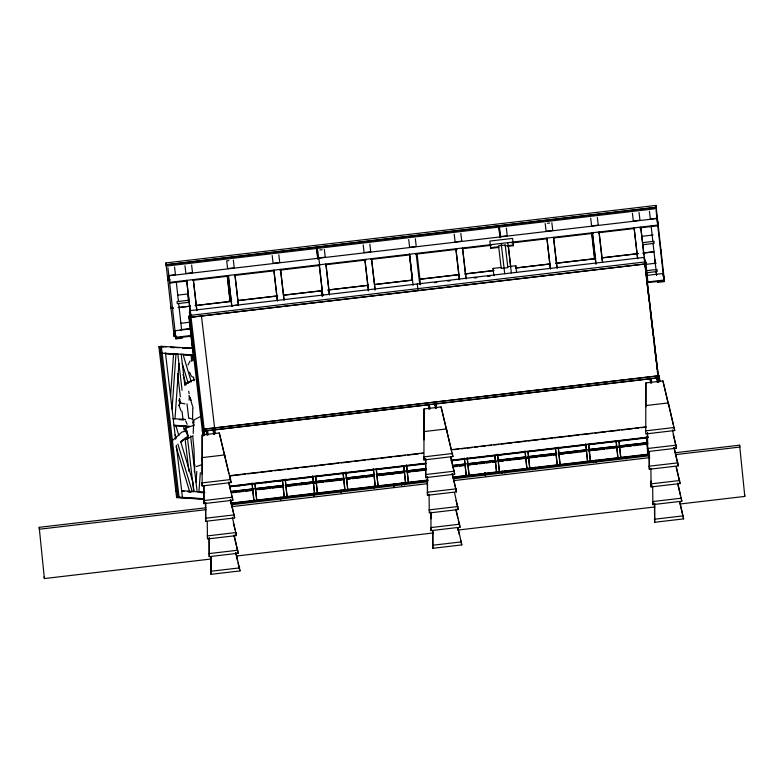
<?xml version="1.0" encoding="UTF-8"?>
<svg xmlns="http://www.w3.org/2000/svg" width="784" height="784" viewBox="0 0 784 784"><rect width="100%" height="100%" fill="white"/><g stroke="black" fill="none" stroke-linecap="round" stroke-linejoin="round"><path stroke-width="1.18" d="M202.115 485.953L202.213 434.953L219.275 432.954L231.104 482.552L202.115 485.953L202.125 483.601M202.164 474.153L202.213 434.953M228.83 481.984L232.877 500.231L203.889 503.632L203.977 485.933M230.604 499.653L234.661 517.901L205.673 521.301L205.761 502.426M234.161 534.992L238.218 553.239L209.22 556.64L209.308 537.765M235.935 552.671L239.992 570.919L211.004 574.319L211.082 556.62M423.938 459.943L424.026 408.934L441.088 406.935L452.927 456.543L423.938 459.943L423.948 457.582M424.026 439.883L424.026 408.934M450.937 457.131L454.7 474.212L425.712 477.613L425.8 458.738M452.427 473.634L456.474 491.882L427.486 495.282L427.574 477.583M455.984 508.983L460.032 527.23L431.043 530.631L431.053 528.269M431.102 518.832L431.122 512.932M458.042 527.818L461.815 544.9L432.827 548.3L432.905 530.601M672.466 429.946L676.523 448.193L647.535 451.594L647.623 432.719M674.25 447.615L678.297 465.863L649.309 469.263L649.387 451.564M676.308 466.46L680.081 483.542L651.083 486.942L651.112 481.043M677.797 482.964L681.855 501.211L652.866 504.612L652.876 502.25M679.865 501.809L683.628 518.881L654.64 522.281L654.728 503.406M645.879 406.798L645.849 382.925L662.911 380.916L674.74 430.524L645.751 433.924L645.849 382.925M203.889 503.632L203.693 486.129M205.673 521.301L205.477 502.603M232.387 517.322L236.435 535.57L207.446 538.971L207.25 521.478M209.22 556.64L209.034 537.942M211.004 574.319L210.798 556.816M425.712 477.613L425.526 458.914M427.486 495.282L427.3 476.584M454.495 492.479L458.258 509.551L429.269 512.952L429.073 494.253M431.043 530.631L430.857 511.923M432.827 548.3L432.621 530.807M647.535 451.594L647.339 432.895M649.309 469.263L649.113 451.77M651.083 486.942L650.896 468.234M652.866 504.612L652.67 485.913M654.64 522.281L654.454 503.583M192.746 408.64L192.57 419.94L193.579 420.165L201.096 416.167M189.444 396.243L189.071 400.173M170.559 396.273L173.558 354.221L175.998 353.78L172.068 409.052M178.928 363.472L174.989 418.764L173.186 418.636M194.344 471.811L194.863 464.598M196.029 482.189L196.794 471.37M200.322 472.664L198.95 491.901L197.147 491.764L190.59 435.963M184.995 403.897L181.339 403.152L179.115 400.967L179.477 398.37M193.227 433.425L193.736 420.351M180.065 400.742L179.183 405.838L181.045 411.002M187.993 365.03L190.179 360.895M179.115 400.967L180.016 399.409M172 441.029L181.966 431.994L186.357 431.102M180.81 442.137L185.553 437.874L180.957 441.598L183.436 439.971M184.867 384.395L190.414 381.602L186.122 383.082M193.197 435.757L185.788 439.412L187.837 435.189L187.229 431.063L184.75 428.574L194.373 425.075M188.728 381.739L194.657 379.554M196.255 466.588L201.909 464.706M204.359 499.33L176.616 497.585L158.897 346.753L161.337 346.312L192.707 348.282L182.799 347.959M162.268 346.959L163.493 346.744M160.896 353.133L193.481 354.887L191.041 355.328L191.747 361.385M185.494 419.411L183.044 419.842L182.055 411.355M175.841 490.99L177.057 490.764M180.643 441.519L192.844 481.935L193.971 491.519L189.728 491.862L176.126 446.802M176.616 497.585L179.056 497.154L204.154 498.732M181.212 497.585L182.437 497.36L176.312 445.243M176.606 336.307L174.185 336.591L165.924 262.914L655.963 205.437L656.345 208.622L499.026 227.076L498.879 225.782L656.188 207.329L166.139 264.718M166.149 264.806L316.393 247.176L317.726 259.024M316.785 248.45L498.791 227.105L498.644 225.802L316.638 247.156L317.971 259.004M316.55 248.479L166.296 266.099L165.924 262.914M228.908 260.621L226.694 260.886L227.595 268.608L234.24 267.834L233.328 260.102M319.911 249.949L322.126 249.694M547.418 223.264L549.633 223.009M182.554 338.11L175.92 338.894L168.825 275.507L175.459 274.723L174.558 267.001M167.874 280.172L170.295 279.888L167.884 280.241L167.717 278.869M639.597 227.909L657.845 225.772L657.002 218.52L168.864 275.801L169.697 283.053L186.641 281.074M192.688 280.358L228.977 276.105M235.033 275.4L273.743 270.852M279.79 270.147L319.715 265.462M365.932 260.004L325.791 264.718L325.801 264.012L329.427 295M370.793 259.435L409.718 254.869M415.794 254.163L457.15 249.312M462.021 248.734L491.205 245.314M511.883 242.893L547.163 238.748M553.239 238.042L593.38 233.328M598.241 232.76L634.736 228.477M505.308 245.951L513.373 245L513.442 245.696L507.679 246.372M490.686 248.371L498.742 247.421L498.673 246.725L490.617 247.675L490.686 248.371L489.843 241.07L512.589 238.405L513.442 245.696M641.724 236.356L653.101 235.014M177.429 295.166L187.67 293.971L188.64 302.33L177.262 303.663L177.037 301.615L188.405 300.282L188.64 302.33M493.126 269.108L493.058 268.412L501.113 267.471M507.748 266.687L515.803 265.747L516.578 272.342M229.046 300.341L231.466 300.056M171.03 308.377L173.44 308.102M178.252 307.534L190.296 306.123M195.118 305.554L230.035 301.458L227.154 275.664M237.552 300.576L277.595 295.882M322.489 290.619L283.661 295.166L321.283 290.835L321.812 295.519M328.565 289.904L368.598 285.209M374.664 284.494L412.286 280.084L409.395 254.29M419.803 279.202L458.63 274.645M465.912 273.792L493.812 270.519M515.656 267.961L549.633 263.973M555.699 263.267L594.527 258.71L591.636 232.917M601.994 257.838L638.166 253.595M642.988 253.026L653.836 251.752M173.46 308.171L171.039 308.455L170.873 307.083M178.311 307.602L190.424 306.181M195.275 305.613L231.623 301.35M237.679 300.635L277.663 295.95M327.594 290.09L367.637 285.396M374.909 284.543L412.531 280.133M419.812 279.28L458.64 274.723M464.706 274.008L493.822 270.598M515.872 268.01L549.751 264.032M555.797 263.326L595.732 258.642M601.789 257.936L638.088 253.673M642.929 253.105L653.817 251.831M434.346 282.691L436.776 282.407M447.703 281.123L450.134 280.839M474.418 277.997L476.839 277.712M487.766 276.429L490.196 276.144M189.855 315.442L644.624 262.003L658.746 382.249M644.879 262.13L645.82 262.013L646.045 263.904L190.081 317.334L644.85 263.992M191.913 335.601L190.963 335.719L188.964 316.109L189.914 316.001M189.179 317.99L190.13 317.883M646.016 264.355L656.247 263.159M180.575 323.312L190.561 322.126M189.63 322.44L190.581 322.322M646.751 270.666L656.992 269.471L657.227 271.519L645.849 272.852M180.183 329.75L190.424 328.555M190.737 328.898L175.008 330.74L175.92 338.894M646.369 275.458L663.205 273.479L664.038 280.731L646.976 282.73M191.933 333.876L190.992 333.984L192.1 344.725M191.894 335.405L175.783 337.296L175.851 337.992L191.639 336.14M191.208 335.875L192.158 335.758M657.433 282.416L664.068 281.642L656.61 215.326M191.874 342.843L192.825 342.735M192.56 347.508L193.511 347.4M657.021 376.036L203.223 429.26L658.227 375.791L659.197 375.85L659.765 381.249M659.413 377.741L203.448 431.151L658.452 377.682L658.825 381.357M207.985 435.159L207.564 431.484L206.613 431.592L207.045 435.267M214.63 434.375L214.199 430.71L213.248 430.818L213.679 434.493M429.808 409.14L429.377 405.465L428.436 405.583L428.858 409.248M658.266 382.347L657.835 378.672L656.884 378.78L657.315 382.455M429.456 406.259L428.505 406.279L429.456 406.259L429.74 408.64M202.762 434.189L203.713 434.081M645.634 405.583L668.389 402.917L673.358 424.791M229.585 475.692L423.429 452.956M451.359 449.683L646.016 426.849M229.614 475.996L245.363 474.144M247.783 473.859L258.691 472.585M261.111 472.301L272.019 471.017M274.439 470.733L285.347 469.459M287.767 469.175L298.675 467.891M301.095 467.607L311.993 466.333M314.423 466.049L325.321 464.765M327.751 464.481L338.649 463.207M341.079 462.923L351.977 461.639M354.397 461.355L365.305 460.081M367.725 459.796L378.633 458.513M381.053 458.228L391.961 456.954M394.381 456.67L405.504 455.357M407.709 455.102L418.617 453.828M421.037 453.544L423.458 453.26M453.818 449.693L458.689 449.124M461.119 448.84L465.226 448.36M467.205 448.125L472.066 447.556M474.506 447.272L478.152 446.841M480.582 446.557L485.453 445.988M487.883 445.694L491.539 445.273M493.969 444.989L498.83 444.41M501.27 444.126L512.217 442.842M514.647 442.558L525.897 441.245M528.034 440.99L538.98 439.706M541.421 439.422L552.367 438.138M554.337 437.903L565.744 436.57M568.184 436.276L579.131 434.993M581.561 434.708L592.518 433.425M594.948 433.14L605.895 431.857M608.335 431.572L619.282 430.289M621.712 430.004L632.659 428.721M635.099 428.436L638.744 428.005M641.175 427.721L646.045 427.153M201.811 482.924L230.8 479.524M423.634 456.905L452.623 453.505M645.448 430.886L674.436 427.486M229.585 486.207L425.859 463.187M451.359 460.198L648.446 437.08M229.614 486.501L425.888 463.481M451.388 460.492L648.476 437.374M229.722 486.815L282.034 480.68M284.465 480.396L313.669 476.976M316.099 476.692L373.282 469.979M375.712 469.694L403.701 466.411M406.132 466.127L425.594 463.844M451.143 460.845L464.53 459.277M466.96 458.993L494.949 455.71M497.379 455.426L525.358 452.143M527.789 451.858L555.778 448.575M558.208 448.291L586.187 445.008M616.606 441.441L588.627 444.724L589.058 449.389M619.037 441.157L647.025 437.874M238.248 485.923L240.678 485.629M265.012 482.777L267.442 482.493M278.398 481.209L280.829 480.925M479.142 457.67L481.572 457.376M231.486 491.421L283.769 485.286M286.199 485.002L343.353 478.299M345.783 478.015L373.752 474.732M376.183 474.447L426.045 468.597M452.789 465.461L464.951 464.03M467.382 463.756L495.351 460.463M497.781 460.188L525.75 456.905M528.181 456.621L556.15 453.338M558.58 453.054L586.55 449.771M588.98 449.487L616.949 446.204M619.38 445.929L647.349 442.637M230.702 491.588L252.928 488.971M254.996 488.736L283.191 485.423M285.366 485.169L344.049 478.289M346.116 478.044L374.389 474.732M376.487 474.487L404.956 471.145M406.857 470.919L426.3 468.646M452.28 465.598L496.252 460.433M498.624 460.159L525.417 457.013M527.75 456.739L555.787 453.456M558.081 453.181L616.528 446.331M618.762 446.067L647.731 442.666M231.3 492.548L253.144 489.99M255.055 483.522L256.721 500.084L255.496 489.716L283.465 486.433M285.895 486.149L344.127 479.318M346.557 479.034L374.458 475.761M376.879 475.476L404.789 472.203M426.623 469.645L407.21 471.919L406.455 464.824M453.328 466.509L465.48 465.088M467.911 464.804L495.86 461.521M498.291 461.237L556.611 454.397M559.041 454.112L586.981 450.829M589.411 450.545L647.731 443.705M232.074 492.793L236.935 492.225M238.61 491.999L243.461 491.431M245.441 491.225L253.173 490.284M258.798 489.657L270.157 488.295M272.166 488.089L283.494 486.727M285.533 486.521L296.842 485.169M298.89 484.963L310.239 483.63M312.61 483.316L323.586 482.062M325.625 481.827L336.934 480.494M338.982 480.259L344.215 479.641M346.273 479.396L350.281 478.936M352.349 478.691L363.629 477.368M365.716 477.123L374.487 476.055M379.074 475.555L404.593 472.566M407.014 472.272L410.885 471.792M412.394 471.645L424.222 470.224M452.682 466.921L457.542 466.353M459.434 466.098L464.295 465.529M467.254 465.216L470.9 464.785M472.801 464.53L477.662 463.961M479.406 463.785L484.267 463.217L484.061 461.864M486.168 462.962L490.343 462.501M492.715 462.227L496.419 461.796M499.535 461.394L503.7 460.933M506.062 460.659L510.992 460.081M512.903 459.826L524.359 458.513M527.475 458.111L537.716 456.945M539.627 456.69L551.083 455.377M552.994 455.122L556.64 454.691M559.453 454.397L564.451 453.809M566.362 453.554L577.877 452.241M579.729 451.986L584.58 451.417M588.745 450.967L591.175 450.673M593.086 450.418L604.542 449.105M606.453 448.85L611.677 448.272M613.049 448.115L617.9 447.546M619.821 447.282L624.956 446.713M626.406 446.547L631.267 445.978M633.188 445.714L638.235 445.155M639.773 444.979L647.76 444.009M203.585 500.594L232.574 497.193M425.408 474.575L454.397 471.174M647.231 448.556L676.22 445.155M231.309 503.063L427.839 480.014M453.338 477.025L648.956 454.083M230.859 503.455L427.868 480.308M452.682 477.436L649.495 454.348M230.888 503.749L427.701 480.661M452.711 477.73L649.524 454.651M210.974 559.021L44.384 578.563L39.2 527.328L205.79 507.797M231.329 504.798L427.104 481.837M453.858 478.701L649.632 455.739M675.171 452.74L739.616 445.185L739.841 447.066L675.387 454.622M206.016 509.678L39.425 529.22L39.2 527.328M231.545 506.68L427.329 483.718M454.073 480.582L649.858 457.621M205.369 518.263L234.357 514.863M427.182 492.244L456.17 488.844M649.005 466.225L677.993 462.834M207.143 535.933L236.131 532.532M428.966 509.923L457.954 506.523M650.779 483.904L679.767 480.504M208.916 553.612L237.905 550.211M430.739 527.593L459.728 524.192M652.562 501.574L681.551 498.173M236.513 556.023L433.503 532.924M457.827 530.072L654.816 506.964M680.355 503.965L744.8 496.409L739.616 445.185M210.7 571.281L239.688 567.881M432.513 545.262L461.502 541.862M654.336 519.243L683.325 515.843M166.149 346.91L160.112 346.528L177.841 497.37L204.379 499.036M170.736 347.194L179.183 347.733M158.897 346.753L161.141 346.891M170.716 347.498L174.332 347.724M182.78 348.253L186.406 348.478M164.513 353.359L175.371 354.045M182.613 354.495L192.266 355.103M165.463 353.711L175.351 354.339M183.554 354.848L192.002 355.387M173.195 418.656L185.367 419.42M179.262 419.626L182.917 419.861M173.97 425.232L189.787 426.251M175.175 425.918L187.337 426.692M181.663 490.764L204.585 492.205M181.643 491.058L184.064 491.205M187.68 491.441L191.541 491.686M199.744 492.195L204.81 492.519M187.905 491.744L190.316 491.901M199.969 492.509L203.585 492.734M189.552 418.137L192.384 419.264M193.962 422.174L192.452 421.812L193.648 424.869M186.406 430.416L184.955 429.495L187.474 435.218M193.55 377.614L191.247 376.026L189.571 372.155M187.18 424.262L185.622 420.881M188.905 395.499L191.1 400.261M182.976 354.221L191.345 381.945M182.3 363.688L188.229 383.327M182.995 374.527L186.131 384.924M189.963 397.635L193.109 408.033M175.763 425.349L178.899 435.737M175.087 434.806L176.135 438.276M177.88 444.058L192.178 491.421M668.625 405.299L662.911 380.916M451.535 450.81L441.088 406.935M228.879 473.379L219.275 432.954M673.907 427.084L674.74 430.524M673.182 434.434L676.523 448.193M673.848 447.517L678.297 465.863M676.18 467.489L680.081 483.542M677.68 484.012L680.463 495.478M681.022 497.771L681.855 501.211M679.463 501.682L683.628 518.881M452.094 453.103L452.927 456.543M450.526 457.013L454.7 474.212M452.025 473.536L456.474 491.882M456.033 500.378L458.258 509.551M455.857 510.031L457.807 518.057M458.366 520.351L460.032 527.23M457.64 527.701L459.306 534.58M460.698 540.313L461.815 544.9M229.438 475.672L231.104 482.552M228.712 483.032L230.378 489.912M231.77 495.645L232.877 500.231M230.212 499.555L234.661 517.901M233.377 522.957L235.043 529.837M235.602 532.13L236.435 535.57M234.044 536.04L238.218 553.239M235.543 552.573L237.483 560.599M238.042 562.892L239.992 570.919M188.719 391.187L189.13 393.715M744.575 494.528L744.8 496.409M657.766 221.392L657.923 222.764M660.922 249.606L661.079 250.978M663.881 276.154L664.224 279.114L655.963 205.437M663.323 275.331L664.068 281.642M644.948 262.268L644.517 258.622L644.762 261.033M645.232 264.698L658.932 381.318M658.903 381.563L640.753 227.076L640.832 227.762M647.123 283.935L647.574 287.777M647.976 291.207L648.427 295.068M648.701 297.322L649.142 301.144M649.544 304.535L649.995 308.435M650.269 310.689L650.857 315.717M651.112 317.873L651.573 321.793M651.847 324.047L652.425 329.084M652.67 331.201L653.141 335.16M653.415 337.375L653.993 342.451M654.238 344.529L654.709 348.517M654.983 350.713L655.561 355.809M655.806 357.857L656.277 361.885M656.551 364.041L657.129 369.176M657.374 371.195L657.845 375.242M637.755 258.838L634.119 227.85L634.187 228.546M651.631 383.121L651.2 379.456L650.25 379.564L650.681 383.239M602.602 262.258L599.045 231.966L599.123 232.662M594.605 257.387L594.762 258.681L591.881 232.887M594.37 257.417L594.527 258.71M589.176 450.575L590.391 460.943L588.725 444.381M557.179 268.285L553.543 237.297L553.612 237.993M575.309 451.163L575.466 452.515M575.064 451.192L575.231 452.544M550.535 269.069L546.909 238.081L546.977 238.777M507.807 242.668L511.364 272.959M501.172 243.442L504.729 273.734M493.058 268.412L493.9 275.703L493.832 275.008M498.173 461.247L499.388 471.625L497.722 455.053M483.826 461.894L483.983 463.246M436.443 408.366L436.012 404.691L435.071 404.799L435.492 408.474M417.284 283.994L418.058 290.59M407.308 473.075L408.386 482.297L406.72 465.735M392.823 472.566L392.98 473.918M392.588 472.595L392.745 473.948M318.872 258.181L319.647 264.767M322.792 295.774L319.166 264.786L319.235 265.482M284.161 300.311L280.535 269.324L280.603 270.019M301.585 483.267L301.742 484.62M301.35 483.297L301.507 484.649M277.526 301.085L273.9 270.098L273.969 270.794M230.124 300.135L230.28 301.428L227.389 275.635M229.888 300.164L230.035 301.458M201.459 316.021L215.267 433.572M196.951 310.533L193.325 279.545L193.393 280.241M204.124 428.73L186.69 280.329L186.759 281.025M204.408 431.161L204.84 434.797M203.977 435.747L189.424 311.846L189.846 316.658M188.964 316.109L202.968 436.1M190.522 331.289L192.531 349.027M192.198 354.564L192.913 360.63M193.599 377.143L194.03 380.779M181.182 354.113L184.887 385.65M187.023 403.848L188.728 418.411M177.801 353.898L182.074 390.295M186.357 428.466L186.073 426.045L183.632 426.476L184.054 430.122M187.503 438.178L193.775 491.548M173.832 333.631L174.185 336.591M177.635 373.743L180.34 396.792M185.053 438.609L188.905 471.37M165.493 353.123L175.606 439.177M161.337 346.312L179.056 497.154M44.159 576.671L44.384 578.563M656.071 210.524L656.972 218.246L650.338 219.03L649.436 211.298M639.058 212.523L639.96 220.245L633.325 221.029L632.423 213.297M597.349 217.413L598.251 225.135L591.616 225.919L590.705 218.187M551.848 222.744L552.749 230.476L546.115 231.251L545.203 223.528M506.346 228.085L507.248 235.808L500.613 236.592L499.702 228.859M460.845 233.426L461.747 241.149L455.112 241.923L454.201 234.2M415.344 238.757L416.245 246.49L409.611 247.264L408.699 239.541M369.842 244.098L370.744 251.821L364.099 252.605L363.198 244.873M324.341 249.43L325.242 257.162L318.598 257.936L317.696 250.214M278.83 254.771L279.741 262.493L273.097 263.277L272.195 255.545M191.619 265.002L192.521 272.724L185.886 273.498L184.985 265.776M167.923 267.775L168.825 275.507M663.205 273.479L663.44 275.596M651.141 226.204L652.749 240.561M653.013 242.952L656.629 275.243M654.807 259.308L655.346 264.11M656.149 271.313L656.551 274.91M640.891 228.614L642.37 241.776M642.635 244.167L643.84 254.927M644.105 257.319L644.507 260.915M634.129 228.203L637.47 258.103M599.054 232.319L602.259 261.023M592.42 233.093L595.899 264.188M553.553 237.65L556.895 267.55M546.918 238.434L550.26 268.334M508.316 245.382L510.727 266.913M500.241 233.661L500.515 236.062M498.879 225.782L500.212 237.621M498.644 225.802L499.976 237.65M462.55 248.322L465.892 278.222M455.906 249.106L459.257 279.006M417.049 253.663L420.528 284.759M409.767 255.437L412.521 280.055M371.547 258.994L375.026 290.09M364.903 259.778L368.392 290.874M326.046 264.335L329.388 294.235M319.402 265.11L322.753 295.009M321.528 290.805L322.155 296.538M280.545 269.676L283.886 299.576M273.9 270.451L277.252 300.35M235.043 275.008L238.385 304.907M228.399 275.792L231.75 305.691M227.762 279.035L228.026 281.378M228.546 286.062L228.81 288.414M229.34 293.098L229.594 295.45M193.325 279.898L196.676 309.798M186.69 280.682L190.571 315.364M176.263 281.907L178.409 301.036M178.674 303.428L181.623 329.741M664.038 280.731L663.97 280.035L646.967 282.034L646.388 276.879M657.845 225.772L657.776 225.077L169.628 282.358L169.697 283.053M659.197 375.85L659.785 381.7M645.82 262.013L647.927 282.622M645.095 263.963L646.212 275.086M644.742 261.552L644.321 257.358L190.247 310.621L190.786 315.952M646.555 437.599L648.221 454.161L646.29 436.698M626.22 456.474L626.455 458.846M619.066 440.824L620.732 457.386L618.919 441.108M616.224 441.157L617.89 457.719L616.077 441.441M595.967 263.032L596.036 263.728L592.41 232.74L592.479 233.436M595.879 460.032L596.124 462.403M593.037 460.365L593.272 462.736M585.883 444.714L587.549 461.276L585.619 443.813M558.394 447.938L560.06 464.5L558.13 447.037M555.552 448.272L557.218 464.834L555.405 448.556M515.803 265.747L515.872 266.442M535.217 467.146L535.452 469.518M532.365 467.48L532.61 469.851M528.063 451.496L529.729 468.058L528.034 452.956M525.221 451.829L526.877 468.401L524.947 450.927M504.876 470.704L505.121 473.075M502.034 471.037L502.27 473.409M497.458 454.152L498.056 460.071M494.88 455.386L496.546 471.958L494.733 455.671M466.098 278.261L466.176 278.957L462.54 247.969L462.609 248.665M485.169 472.566L485.521 476.074M484.924 472.595L485.159 474.928M459.463 279.045L459.532 279.741L455.906 248.753L455.974 249.449M467.391 458.611L469.057 475.182L467.127 457.709M464.549 458.954L466.215 475.516L464.285 458.042M446.802 431.318L446.566 428.936L423.811 431.602L424.056 433.983M419.656 283.71L419.724 284.406L416.098 253.418L416.167 254.114M413.021 284.494L413.09 285.19L409.454 254.202L409.532 254.898M403.878 466.068L405.544 482.63L403.731 466.343M404.397 482.493L404.632 484.865M401.555 482.826L401.79 485.198M375.095 288.933L375.173 289.629L371.538 258.651L371.606 259.347M393.999 484.247L394.274 486.776M393.764 484.277L394.038 486.795M368.46 289.717L368.529 290.413L364.903 259.426L364.972 260.121M376.389 469.293L378.055 485.855L376.242 469.567M373.547 469.626L375.213 486.188L373.282 468.714M374.066 486.051L374.301 488.422M346.058 472.85L347.724 489.412L345.783 471.939M343.206 473.183L344.872 489.745L343.059 473.458M341.148 490.813L341.383 493.185M340.883 489.941L341.118 492.313M315.717 476.407L317.383 492.969L315.57 476.682M312.875 476.741L314.541 493.303L312.61 475.829M313.659 494.038L313.894 496.409M313.394 493.165L313.629 495.537M285.386 479.965L287.052 496.527L285.121 479.053M282.544 480.298L284.21 496.86L282.397 480.572M280.476 497.928L280.721 500.31M280.211 497.056L280.456 499.428M234.935 275.39L234.867 274.694L238.493 305.682L238.424 304.986L231.79 305.77L231.858 306.466L228.232 275.478L228.301 276.174M254.908 483.797L255.496 489.716M252.203 483.855L253.869 500.417L251.938 482.944M224.988 457.327L224.743 454.945L201.998 457.621L202.233 460.002M202.35 430.142L202.88 435.061M192.345 345.617L193.168 353.525M192.746 436.492L194.05 449.644L194.412 465.647M187.827 435.198L187.778 438.148L185.788 439.412L187.778 438.148L187.827 435.189M179.595 403.584L179.183 405.838L179.889 402.682L179.595 403.584M505.2 245.01L498.565 245.784L501.221 268.412L507.856 267.628L505.2 245.01M653.846 241.325L642.468 242.668L642.704 244.716L654.072 243.383L653.846 241.325M207.633 432.18L206.692 432.386L207.633 432.18M214.267 431.406L213.326 431.612L214.277 431.504M436.09 405.387L435.149 405.593L436.09 405.387M651.269 380.142L650.328 380.358L651.269 380.142M657.903 379.368L656.963 379.574L657.903 379.368"/></g></svg>
